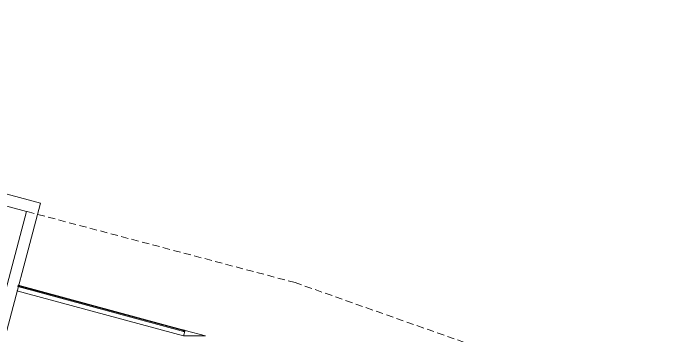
# Model space of a CAD drawing. Header units: metres. Extents: x -13933 to 152404, y -7861 to 21912.
# Drawn here: x 87915 to 90192, y 6970 to 8092 of the extents above; entities that cross this region are included whole.
import ezdxf

# ---------------------------------------------------------------- set-up
doc = ezdxf.new("R2010")
doc.units = ezdxf.units.M
doc.header["$LTSCALE"] = 100
doc.header["$MEASUREMENT"] = 0
doc.linetypes.add('DOT2', pattern=[0.125, 0, -0.125])
doc.linetypes.add('HIDDEN', pattern=[0.375, 0.25, -0.125])
doc.layers.get('0').update_dxf_attribs({"color": 9, "lineweight": 9})
for name, color, linetype, lineweight in [('00', 9, 'Continuous', 9), ('01', 9, 'Continuous', 9), ('06D', 9, 'Continuous', 9), ('10', 9, 'Continuous', 9), ('15', 9, 'Continuous', 9), ('20', 9, 'DOT2', 9)]:
    doc.layers.add(name, color=color, linetype=linetype, lineweight=lineweight)

# ---------------------------------------------------------------- blocks, each defined once
blk = doc.blocks.new('1.Bod.Ara.Sitatik Elk')
at = {"layer": '01'}
for points in [[(3633.1, -1694.3), (3729.8, -1719.6), (3868, -1198.9), (3720.3, -1159.7), (3337.3, -538.2), (3252.2, -590.6), (3273.2, -624.7), (3324.2, -593.2), (3694.6, -1194.2), (3819, -1227.3), (3701.4, -1670.8), (3643.2, -1655.6)], [(3819.2, -1227.3), (3694.6, -1194.2), (3324.2, -593.2)]]:
    blk.add_lwpolyline(points, dxfattribs=at)
blk = doc.blocks.new('prf-10x10')
blk.add_lwpolyline([(-5, -5), (5, -5), (5, 5), (-5, 5)], close=True)
at = {"color": 255}
blk.add_solid([(-5, -5), (5, -5), (-5, 5), (5, 5)], dxfattribs=at)
at = {"layer": '10'}
blk.add_point((0, 0), dxfattribs=at)
blk = doc.blocks.new('*U1004')
at = {"layer": '06D'}
blk.add_lwpolyline([(-2.5, 600), (2.5, 600), (2.5, 0), (-2.5, 0)], close=True, dxfattribs=at)
at = {"layer": '15'}
blk.add_lwpolyline([(0, 595), (0, 5)], dxfattribs=at)
at = {"layer": '10', "xscale": 0.5, "yscale": 0.5, "rotation": 90}
for p in [(0, 597.5), (0, 2.5)]:
    blk.add_blockref('prf-10x10', p, dxfattribs=at)
blk = doc.blocks.new('1.Bod.Ara.Mimari Elk')
at = {"layer": '00'}
blk.add_lwpolyline([(4364.77, -1660), (4370, -1640.7), (4441.26, -1660), (4364.77, -1660)], dxfattribs=at)
at = {"layer": '06D'}
blk.add_lwpolyline([(4364.77, -1660), (3785.65, -1503.11)], dxfattribs=at)
at = {"layer": '20', "linetype": 'HIDDEN'}
blk.add_lwpolyline([(11767.85, -4685.8), (11421.22, -4460.1), (10945.13, -4163.64), (9074.53, -3238.51), (6612.89, -2132.43), (4752.35, -1474.85), (3821.13, -1227.81)], dxfattribs=at)
at = {"rotation": 74.84146865079535}
blk.add_blockref('*U1004', (4369.35, -1643.11), dxfattribs=at)

msp = doc.modelspace()

# ---------------------------------------------------------------- block references
for name in ['1.Bod.Ara.Mimari Elk', '1.Bod.Ara.Sitatik Elk']:
    msp.add_blockref(name, (84142.2, 8630))

doc.saveas('drawing.dxf')
